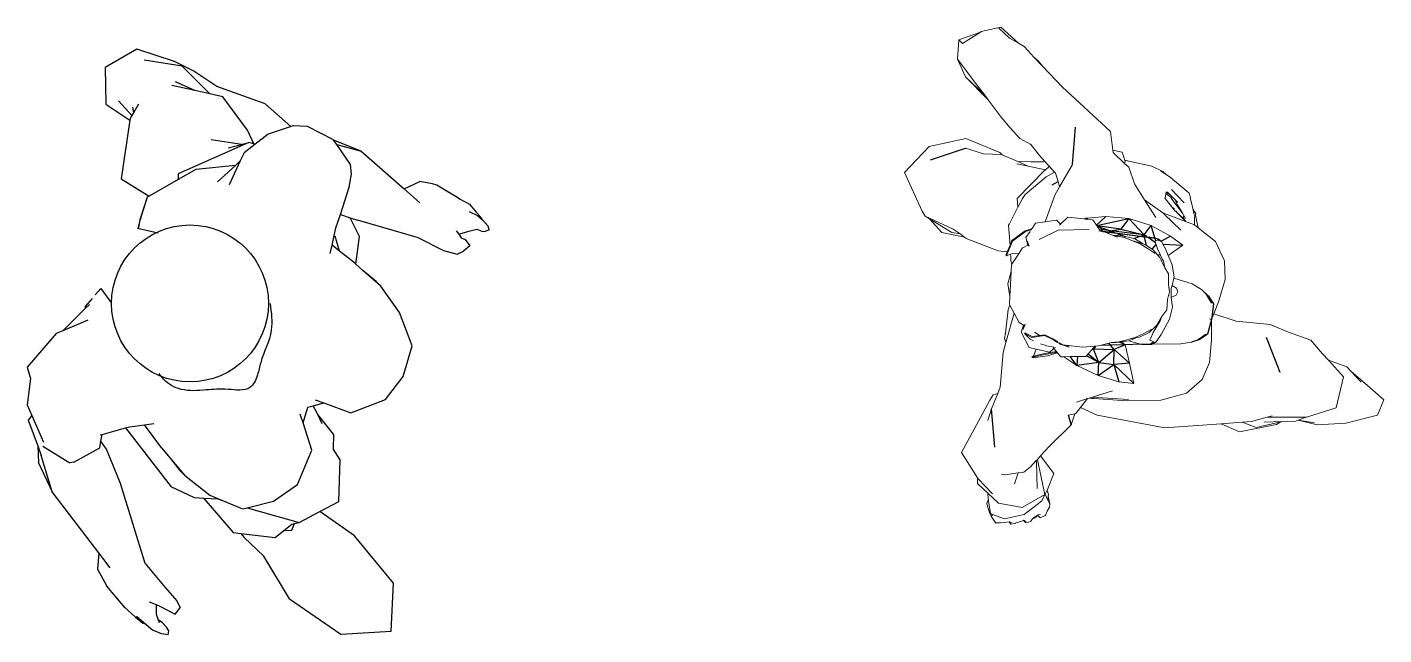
# Model space of a CAD drawing. Header units: millimetres. Extents: x 1029 to 1042.4, y 847.5 to 858.9.
# Drawn here: x 1033.214 to 1034.562, y 852.354 to 852.958 of the extents above; entities that cross this region are included whole.
import ezdxf

# ---------------------------------------------------------------- set-up
doc = ezdxf.new("R2010")
doc.units = ezdxf.units.MM
doc.layers.add('Mobiliario TöjiNN', color=7, linetype='Continuous')

msp = doc.modelspace()

# ---------------------------------------------------------------- linework, layer by layer
at = {"layer": 'Mobiliario TöjiNN', "lineweight": 15}
for p, q in [((1034.1614, 852.9531), (1034.1399, 852.9454)), ((1034.1435, 852.9416), (1034.1614, 852.9531)), ((1034.1614, 852.9531), (1034.1623, 852.9537)), ((1034.1623, 852.9537), (1034.1816, 852.958)), ((1034.1903, 852.947), (1034.1798, 852.9569)), ((1034.1816, 852.958), (1034.1994, 852.9419)), ((1034.1399, 852.9454), (1034.1387, 852.9262)), ((1034.1994, 852.9419), (1034.1903, 852.947)), ((1034.2048, 852.9388), (1034.1994, 852.9419)), ((1034.2121, 852.9307), (1034.2048, 852.9388)), ((1034.1387, 852.9262), (1034.158, 852.9007)), ((1034.1387, 852.9262), (1034.1467, 852.9086)), ((1034.2121, 852.9307), (1034.2139, 852.9288)), ((1034.2139, 852.9288), (1034.2192, 852.924)), ((1034.2139, 852.9288), (1034.2231, 852.9192)), ((1034.2231, 852.9192), (1034.2192, 852.924)), ((1034.1467, 852.9086), (1034.1659, 852.8902)), ((1034.1691, 852.8858), (1034.1467, 852.9086)), ((1034.2231, 852.9192), (1034.2427, 852.8987)), ((1034.158, 852.9007), (1034.1659, 852.8902)), ((1034.2427, 852.8987), (1034.2909, 852.8543)), ((1034.1659, 852.8902), (1034.1692, 852.8857)), ((1034.1692, 852.8857), (1034.1691, 852.8858)), ((1034.1692, 852.8857), (1034.1822, 852.8685)), ((1034.1822, 852.8685), (1034.191, 852.8578)), ((1034.191, 852.8578), (1034.2005, 852.8473)), ((1034.293, 852.8357), (1034.2909, 852.8543)), ((1034.1471, 852.8473), (1034.1105, 852.8394)), ((1034.1809, 852.8335), (1034.1471, 852.8473)), ((1034.2005, 852.8473), (1034.2114, 852.8412)), ((1034.2108, 852.842), (1034.2114, 852.8412)), ((1034.2114, 852.8412), (1034.2201, 852.8305)), ((1034.1105, 852.8394), (1034.0859, 852.8134)), ((1034.1466, 852.8378), (1034.1644, 852.832)), ((1034.1644, 852.832), (1034.1823, 852.8315)), ((1034.1831, 852.8312), (1034.1809, 852.8335)), ((1034.1831, 852.8312), (1034.1823, 852.8315)), ((1034.1986, 852.8243), (1034.1831, 852.8312)), ((1034.2201, 852.8305), (1034.2254, 852.8246)), ((1034.293, 852.8357), (1034.3024, 852.8338)), ((1034.2933, 852.8333), (1034.293, 852.8357)), ((1034.2933, 852.8333), (1034.3048, 852.8226)), ((1034.3051, 852.8259), (1034.3024, 852.8338)), ((1034.0859, 852.8134), (1034.1036, 852.7751)), ((1034.2089, 852.8198), (1034.1975, 852.8222)), ((1034.2249, 852.8151), (1034.1979, 852.7877)), ((1034.1986, 852.8243), (1034.2118, 852.8241)), ((1034.2089, 852.8198), (1034.1986, 852.8243)), ((1034.226, 852.8161), (1034.2089, 852.8198)), ((1034.2254, 852.8246), (1034.2118, 852.8241)), ((1034.2118, 852.8241), (1034.2237, 852.8239)), ((1034.226, 852.8161), (1034.2249, 852.8151)), ((1034.2254, 852.8246), (1034.2299, 852.8197)), ((1034.2297, 852.8196), (1034.226, 852.8161)), ((1034.2268, 852.8091), (1034.2351, 852.8138)), ((1034.2299, 852.8197), (1034.2297, 852.8196)), ((1034.2299, 852.8197), (1034.2351, 852.8138)), ((1034.2351, 852.8138), (1034.236, 852.8128)), ((1034.236, 852.8128), (1034.2386, 852.8045)), ((1034.2401, 852.7993), (1034.253, 852.8216)), ((1034.3048, 852.8226), (1034.3052, 852.8256)), ((1034.3048, 852.8226), (1034.3091, 852.8187)), ((1034.3051, 852.8259), (1034.309, 852.8248)), ((1034.3052, 852.8256), (1034.3051, 852.8259)), ((1034.3052, 852.8256), (1034.3052, 852.8256)), ((1034.3052, 852.8256), (1034.309, 852.8248)), ((1034.309, 852.8248), (1034.3317, 852.8198)), ((1034.3091, 852.8187), (1034.3145, 852.8024)), ((1034.3317, 852.8198), (1034.3426, 852.8145)), ((1034.346, 852.8116), (1034.3406, 852.8152)), ((1034.346, 852.8116), (1034.3426, 852.8145)), ((1034.2268, 852.8091), (1034.2058, 852.7917)), ((1034.2354, 852.791), (1034.2401, 852.7993)), ((1034.2386, 852.8045), (1034.2401, 852.7993)), ((1034.3145, 852.8024), (1034.3247, 852.7863)), ((1034.3505, 852.8085), (1034.346, 852.8116)), ((1034.3667, 852.7948), (1034.3505, 852.8085)), ((1034.1987, 852.7789), (1034.1979, 852.7877)), ((1034.2033, 852.7877), (1034.1987, 852.7789)), ((1034.2033, 852.7877), (1034.2058, 852.7917)), ((1034.2259, 852.7644), (1034.2354, 852.791)), ((1034.3427, 852.7734), (1034.3247, 852.7863)), ((1034.3247, 852.7863), (1034.3357, 852.7689)), ((1034.345, 852.7882), (1034.3449, 852.7881)), ((1034.3465, 852.786), (1034.3449, 852.7881)), ((1034.3459, 852.7924), (1034.345, 852.7882)), ((1034.345, 852.7882), (1034.3458, 852.787)), ((1034.3461, 852.7937), (1034.3459, 852.7924)), ((1034.3505, 852.7893), (1034.3459, 852.7924)), ((1034.3462, 852.7941), (1034.3461, 852.7937)), ((1034.3461, 852.7937), (1034.3499, 852.7913)), ((1034.3462, 852.7941), (1034.3473, 852.7939)), ((1034.3465, 852.786), (1034.3501, 852.7813)), ((1034.3499, 852.7913), (1034.3473, 852.7939)), ((1034.3556, 852.7856), (1034.3499, 852.7913)), ((1034.3505, 852.7893), (1034.3509, 852.7879)), ((1034.3517, 852.7885), (1034.3505, 852.7893)), ((1034.3509, 852.7879), (1034.3526, 852.7856)), ((1034.3688, 852.793), (1034.3667, 852.7948)), ((1034.3698, 852.7897), (1034.3688, 852.793)), ((1034.3698, 852.7897), (1034.3704, 852.7872)), ((1034.3704, 852.7872), (1034.3725, 852.7779)), ((1034.1064, 852.77), (1034.1036, 852.7751)), ((1034.1987, 852.7789), (1034.1897, 852.7613)), ((1034.3428, 852.7734), (1034.3427, 852.7734)), ((1034.3439, 852.7726), (1034.3427, 852.7734)), ((1034.3439, 852.7726), (1034.3428, 852.7734)), ((1034.3428, 852.7734), (1034.3652, 852.7649)), ((1034.3439, 852.7726), (1034.3605, 852.7563)), ((1034.3501, 852.7813), (1034.3522, 852.7792)), ((1034.354, 852.7763), (1034.3501, 852.7813)), ((1034.3522, 852.7792), (1034.3539, 852.7776)), ((1034.3622, 852.7732), (1034.3526, 852.7856)), ((1034.3539, 852.7776), (1034.354, 852.777)), ((1034.354, 852.777), (1034.3542, 852.7761)), ((1034.354, 852.7763), (1034.3542, 852.7761)), ((1034.3542, 852.7761), (1034.3548, 852.7755)), ((1034.3548, 852.7755), (1034.3562, 852.7744)), ((1034.3556, 852.7856), (1034.3556, 852.7845)), ((1034.3576, 852.7836), (1034.3556, 852.7856)), ((1034.3556, 852.7845), (1034.3575, 852.7813)), ((1034.3562, 852.7744), (1034.3565, 852.774)), ((1034.3633, 852.7679), (1034.3565, 852.774)), ((1034.3565, 852.774), (1034.3574, 852.7731)), ((1034.3574, 852.7731), (1034.3653, 852.7651)), ((1034.3575, 852.7813), (1034.3622, 852.7732)), ((1034.3622, 852.7732), (1034.3635, 852.7709)), ((1034.3725, 852.7779), (1034.3736, 852.7754)), ((1034.3725, 852.7779), (1034.3736, 852.7728)), ((1034.3736, 852.7754), (1034.3744, 852.7747)), ((1034.3736, 852.7754), (1034.3744, 852.7738)), ((1034.3737, 852.7725), (1034.3736, 852.7728)), ((1034.3736, 852.7728), (1034.3737, 852.7724)), ((1034.3747, 852.7704), (1034.3737, 852.7725)), ((1034.3744, 852.7747), (1034.3755, 852.7727)), ((1034.3753, 852.7711), (1034.3755, 852.7727)), ((1034.1344, 852.7573), (1034.1064, 852.77)), ((1034.1108, 852.7674), (1034.1064, 852.77)), ((1034.1108, 852.7674), (1034.1232, 852.754)), ((1034.1331, 852.754), (1034.1108, 852.7674)), ((1034.1897, 852.7613), (1034.1889, 852.7625)), ((1034.1897, 852.7613), (1034.1895, 852.761)), ((1034.1895, 852.761), (1034.1909, 852.7414)), ((1034.2163, 852.763), (1034.2128, 852.7579)), ((1034.2259, 852.7644), (1034.2163, 852.763)), ((1034.2372, 852.7661), (1034.2259, 852.7644)), ((1034.2409, 852.7621), (1034.2372, 852.7661)), ((1034.241, 852.762), (1034.2401, 852.7612)), ((1034.2411, 852.7621), (1034.2409, 852.7621)), ((1034.241, 852.762), (1034.2409, 852.7621)), ((1034.2411, 852.7621), (1034.241, 852.762)), ((1034.2484, 852.7691), (1034.2411, 852.7621)), ((1034.2643, 852.7675), (1034.2484, 852.7691)), ((1034.2668, 852.7682), (1034.2643, 852.7675)), ((1034.2657, 852.7673), (1034.2643, 852.7675)), ((1034.2682, 852.7671), (1034.2657, 852.7673)), ((1034.286, 852.7699), (1034.2668, 852.7682)), ((1034.2731, 852.7665), (1034.2682, 852.7671)), ((1034.2769, 852.7612), (1034.2731, 852.7665)), ((1034.2771, 852.7609), (1034.2769, 852.7612)), ((1034.2773, 852.7606), (1034.2771, 852.7609)), ((1034.2776, 852.7602), (1034.2773, 852.7606)), ((1034.2797, 852.7593), (1034.2776, 852.7602)), ((1034.2809, 852.7555), (1034.2776, 852.7602)), ((1034.2776, 852.7602), (1034.2776, 852.7602)), ((1034.2797, 852.7593), (1034.2814, 852.7578)), ((1034.309, 852.7679), (1034.286, 852.7699)), ((1034.3312, 852.7607), (1034.309, 852.7679)), ((1034.3505, 852.7504), (1034.3312, 852.7607)), ((1034.3635, 852.7709), (1034.3633, 852.7692)), ((1034.3633, 852.7692), (1034.3635, 852.7675)), ((1034.3633, 852.7679), (1034.3635, 852.7675)), ((1034.3635, 852.7709), (1034.3653, 852.7678)), ((1034.3635, 852.7675), (1034.3653, 852.7651)), ((1034.3653, 852.7651), (1034.3652, 852.7649)), ((1034.3652, 852.7649), (1034.3741, 852.7615)), ((1034.3741, 852.7615), (1034.3744, 852.7686)), ((1034.3741, 852.7615), (1034.3779, 852.7585)), ((1034.3741, 852.7615), (1034.3741, 852.7615)), ((1034.3747, 852.7704), (1034.3744, 852.7686)), ((1034.3753, 852.7711), (1034.3779, 852.7585)), ((1034.1232, 852.754), (1034.1456, 852.7492)), ((1034.1412, 852.7524), (1034.1331, 852.754)), ((1034.1412, 852.7524), (1034.1344, 852.7573)), ((1034.1456, 852.7492), (1034.1412, 852.7524)), ((1034.1474, 852.7479), (1034.1456, 852.7492)), ((1034.1474, 852.7479), (1034.179, 852.7358)), ((1034.1876, 852.7317), (1034.1932, 852.7453)), ((1034.1928, 852.746), (1034.1909, 852.7414)), ((1034.2059, 852.7557), (1034.1928, 852.746)), ((1034.1932, 852.7453), (1034.2062, 852.7549)), ((1034.2128, 852.7579), (1034.2059, 852.7557)), ((1034.2062, 852.7549), (1034.212, 852.7567)), ((1034.2108, 852.755), (1034.2067, 852.7489)), ((1034.2067, 852.7489), (1034.2086, 852.7413)), ((1034.2122, 852.757), (1034.212, 852.7567)), ((1034.212, 852.7567), (1034.2127, 852.7569)), ((1034.2132, 852.758), (1034.2128, 852.7579)), ((1034.2198, 852.7468), (1034.2387, 852.7562)), ((1034.2387, 852.7562), (1034.2388, 852.7562)), ((1034.2694, 852.7568), (1034.2388, 852.7562)), ((1034.2793, 852.7554), (1034.2812, 852.7551)), ((1034.2812, 852.7551), (1034.2809, 852.7555)), ((1034.2812, 852.7551), (1034.2832, 852.7547)), ((1034.2816, 852.757), (1034.2814, 852.7578)), ((1034.2818, 852.7564), (1034.2816, 852.757)), ((1034.2818, 852.7564), (1034.2823, 852.7554)), ((1034.2823, 852.7554), (1034.2819, 852.7554)), ((1034.2823, 852.7554), (1034.2824, 852.7554)), ((1034.2823, 852.7554), (1034.2823, 852.7554)), ((1034.2824, 852.7554), (1034.2823, 852.7554)), ((1034.2826, 852.7553), (1034.2824, 852.7554)), ((1034.2826, 852.7553), (1034.2829, 852.7554)), ((1034.2832, 852.7553), (1034.2826, 852.7553)), ((1034.2829, 852.7554), (1034.2832, 852.7553)), ((1034.2894, 852.7544), (1034.2832, 852.7553)), ((1034.2832, 852.7547), (1034.2841, 852.7546)), ((1034.2832, 852.7547), (1034.2842, 852.7546)), ((1034.2842, 852.7546), (1034.2841, 852.7546)), ((1034.2841, 852.7546), (1034.2888, 852.754)), ((1034.2842, 852.7546), (1034.2844, 852.7545)), ((1034.2844, 852.7545), (1034.2877, 852.7532)), ((1034.2935, 852.751), (1034.2877, 852.7532)), ((1034.2888, 852.754), (1034.2974, 852.7529)), ((1034.2953, 852.7537), (1034.2894, 852.7544)), ((1034.2988, 852.7514), (1034.2935, 852.751)), ((1034.2963, 852.7507), (1034.2935, 852.751)), ((1034.2935, 852.751), (1034.2977, 852.7493)), ((1034.3206, 852.7503), (1034.2953, 852.7537)), ((1034.2963, 852.7507), (1034.3043, 852.7488)), ((1034.2974, 852.7529), (1034.3196, 852.75)), ((1034.3054, 852.7498), (1034.2988, 852.7514)), ((1034.3043, 852.7488), (1034.3121, 852.7461)), ((1034.3043, 852.7488), (1034.3201, 852.7426)), ((1034.3138, 852.7478), (1034.3054, 852.7498)), ((1034.3233, 852.7427), (1034.3121, 852.7461)), ((1034.3149, 852.7475), (1034.3138, 852.7478)), ((1034.3149, 852.7475), (1034.3155, 852.7474)), ((1034.3233, 852.7427), (1034.3155, 852.7474)), ((1034.3196, 852.75), (1034.3247, 852.7493)), ((1034.3246, 852.7498), (1034.3206, 852.7503)), ((1034.3273, 852.7495), (1034.3246, 852.7498)), ((1034.3247, 852.7493), (1034.3281, 852.7489)), ((1034.3349, 852.7485), (1034.3273, 852.7495)), ((1034.3281, 852.7489), (1034.335, 852.748)), ((1034.3348, 852.7453), (1034.3358, 852.7455)), ((1034.3354, 852.7436), (1034.3348, 852.7453)), ((1034.3358, 852.7484), (1034.3349, 852.7485)), ((1034.335, 852.748), (1034.3367, 852.7477)), ((1034.3358, 852.7484), (1034.3381, 852.7475)), ((1034.3358, 852.7455), (1034.3389, 852.7462)), ((1034.3389, 852.7462), (1034.3367, 852.7477)), ((1034.3367, 852.7477), (1034.337, 852.7477)), ((1034.337, 852.7477), (1034.3381, 852.7475)), ((1034.3381, 852.7475), (1034.3412, 852.7454)), ((1034.3412, 852.7454), (1034.3413, 852.7454)), ((1034.3413, 852.7454), (1034.3429, 852.7424)), ((1034.3625, 852.7412), (1034.3505, 852.7504)), ((1034.3779, 852.7585), (1034.395, 852.7451)), ((1034.1881, 852.7347), (1034.179, 852.7358)), ((1034.1881, 852.7347), (1034.1867, 852.7313)), ((1034.1915, 852.7323), (1034.1872, 852.7308)), ((1034.1909, 852.7414), (1034.1881, 852.7347)), ((1034.1938, 852.7331), (1034.1915, 852.7323)), ((1034.1915, 852.7323), (1034.1917, 852.7298)), ((1034.2, 852.7335), (1034.1927, 852.7224)), ((1034.2, 852.7335), (1034.1938, 852.7331)), ((1034.2033, 852.7386), (1034.2, 852.7335)), ((1034.2035, 852.7388), (1034.2033, 852.7386)), ((1034.2035, 852.7388), (1034.2086, 852.7413)), ((1034.2086, 852.7413), (1034.2091, 852.7415)), ((1034.3283, 852.7378), (1034.3201, 852.7426)), ((1034.3237, 852.7426), (1034.3233, 852.7427)), ((1034.3237, 852.7426), (1034.3264, 852.7409)), ((1034.3264, 852.7409), (1034.332, 852.7374)), ((1034.3283, 852.7378), (1034.3351, 852.7331)), ((1034.332, 852.7374), (1034.3332, 852.7366)), ((1034.3376, 852.7316), (1034.3332, 852.7366)), ((1034.336, 852.7421), (1034.3354, 852.7436)), ((1034.3376, 852.7377), (1034.336, 852.7421)), ((1034.3406, 852.7313), (1034.3376, 852.7377)), ((1034.3429, 852.7424), (1034.3455, 852.7375)), ((1034.3455, 852.7375), (1034.3482, 852.7311)), ((1034.3482, 852.7311), (1034.3625, 852.7412)), ((1034.4042, 852.7256), (1034.395, 852.7451)), ((1034.1867, 852.7313), (1034.1876, 852.7317)), ((1034.1872, 852.7308), (1034.1876, 852.7317)), ((1034.1917, 852.7298), (1034.1918, 852.7258)), ((1034.1927, 852.7224), (1034.1918, 852.7258)), ((1034.192, 852.7152), (1034.1923, 852.7218)), ((1034.1927, 852.7224), (1034.1923, 852.7218)), ((1034.3398, 852.7291), (1034.3376, 852.7316)), ((1034.3411, 852.7263), (1034.3398, 852.7291)), ((1034.3425, 852.7272), (1034.3406, 852.7313)), ((1034.3411, 852.7263), (1034.3425, 852.7272)), ((1034.3441, 852.7201), (1034.3411, 852.7263)), ((1034.3433, 852.7256), (1034.3425, 852.7272)), ((1034.3449, 852.7187), (1034.3433, 852.7256)), ((1034.3449, 852.7187), (1034.3441, 852.7201)), ((1034.3484, 852.7127), (1034.3449, 852.7187)), ((1034.3482, 852.7311), (1034.3521, 852.7218)), ((1034.3521, 852.7218), (1034.354, 852.7096)), ((1034.4042, 852.7256), (1034.4047, 852.7072)), ((1034.1888, 852.703), (1034.192, 852.7152)), ((1034.1915, 852.7022), (1034.192, 852.7152)), ((1034.3484, 852.7127), (1034.3483, 852.7025)), ((1034.3538, 852.7086), (1034.3519, 852.7011)), ((1034.354, 852.7096), (1034.3538, 852.7086)), ((1034.3538, 852.7086), (1034.3719, 852.703)), ((1034.3984, 852.6861), (1034.4047, 852.7072)), ((1034.1908, 852.6904), (1034.1888, 852.703)), ((1034.1908, 852.6904), (1034.1915, 852.7022)), ((1034.3483, 852.7025), (1034.3487, 852.6995)), ((1034.3488, 852.6924), (1034.3485, 852.6913)), ((1034.3485, 852.6913), (1034.3487, 852.6916)), ((1034.3491, 852.6987), (1034.3487, 852.6995)), ((1034.3487, 852.6995), (1034.349, 852.6971)), ((1034.3487, 852.6916), (1034.3488, 852.6924)), ((1034.3494, 852.6948), (1034.3488, 852.6924)), ((1034.349, 852.6971), (1034.3491, 852.6987)), ((1034.349, 852.6971), (1034.3494, 852.6948)), ((1034.351, 852.6948), (1034.3509, 852.6915)), ((1034.3509, 852.6915), (1034.3512, 852.6894)), ((1034.3512, 852.6982), (1034.351, 852.6948)), ((1034.3519, 852.7011), (1034.3512, 852.6982)), ((1034.3513, 852.6895), (1034.3559, 852.6916)), ((1034.3563, 852.6986), (1034.3519, 852.7011)), ((1034.3559, 852.6916), (1034.3578, 852.6949)), ((1034.3578, 852.6949), (1034.3563, 852.6986)), ((1034.3719, 852.703), (1034.3811, 852.6974)), ((1034.3811, 852.6974), (1034.3864, 852.6919)), ((1034.1891, 852.6772), (1034.1908, 852.6816)), ((1034.1903, 852.6825), (1034.1908, 852.6904)), ((1034.1908, 852.6816), (1034.1903, 852.6825)), ((1034.195, 852.6736), (1034.1908, 852.6816)), ((1034.3475, 852.6873), (1034.3466, 852.6769)), ((1034.3485, 852.6913), (1034.3475, 852.6873)), ((1034.3525, 852.6797), (1034.3494, 852.6676)), ((1034.3512, 852.6894), (1034.3513, 852.6895)), ((1034.3512, 852.6894), (1034.3525, 852.6797)), ((1034.3984, 852.6861), (1034.3934, 852.673)), ((1034.1863, 852.6538), (1034.1891, 852.6772)), ((1034.1868, 852.6445), (1034.195, 852.6736)), ((1034.1998, 852.6646), (1034.195, 852.6736)), ((1034.2044, 852.6617), (1034.1998, 852.6646)), ((1034.3333, 852.6545), (1034.3402, 852.6661)), ((1034.3363, 852.6615), (1034.3415, 852.6701)), ((1034.3402, 852.6661), (1034.3417, 852.6703)), ((1034.3494, 852.6676), (1034.3412, 852.6526)), ((1034.3415, 852.6701), (1034.3417, 852.6703)), ((1034.3417, 852.6703), (1034.3466, 852.6769)), ((1034.3912, 852.6674), (1034.391, 852.6469)), ((1034.3934, 852.673), (1034.3912, 852.6674)), ((1034.4157, 852.6658), (1034.3934, 852.673)), ((1034.4496, 852.6626), (1034.4157, 852.6658)), ((1034.1863, 852.6538), (1034.1854, 852.6486)), ((1034.1862, 852.6526), (1034.1863, 852.6538)), ((1034.2044, 852.6617), (1034.2019, 852.6548)), ((1034.2019, 852.6548), (1034.21, 852.6396)), ((1034.205, 852.6613), (1034.2044, 852.6617)), ((1034.2053, 852.6534), (1034.2109, 852.6478)), ((1034.2075, 852.6522), (1034.2053, 852.6534)), ((1034.2075, 852.6522), (1034.2056, 852.6541)), ((1034.2056, 852.6541), (1034.2128, 852.6504)), ((1034.2126, 852.6496), (1034.2075, 852.6522)), ((1034.2253, 852.6514), (1034.2126, 852.6496)), ((1034.2128, 852.6504), (1034.2205, 852.6514)), ((1034.2205, 852.6514), (1034.2151, 852.6548)), ((1034.2205, 852.6514), (1034.2255, 852.6521)), ((1034.2333, 852.6474), (1034.2253, 852.6514)), ((1034.2255, 852.6521), (1034.2334, 852.6482)), ((1034.3154, 852.6496), (1034.324, 852.6534)), ((1034.3291, 852.6546), (1034.3189, 852.6496)), ((1034.3312, 852.6576), (1034.324, 852.6534)), ((1034.3291, 852.6546), (1034.3363, 852.6615)), ((1034.3298, 852.647), (1034.3333, 852.6545)), ((1034.3412, 852.6526), (1034.3361, 852.6452)), ((1034.4676, 852.655), (1034.4496, 852.6626)), ((1034.49, 852.6469), (1034.4676, 852.655)), ((1034.184, 852.6346), (1034.1868, 852.6445)), ((1034.1854, 852.6486), (1034.1868, 852.6445)), ((1034.21, 852.6396), (1034.2168, 852.6381)), ((1034.2109, 852.6478), (1034.2141, 852.6463)), ((1034.2168, 852.6381), (1034.2142, 852.6311)), ((1034.2168, 852.6381), (1034.2306, 852.635)), ((1034.2213, 852.6433), (1034.2273, 852.6411)), ((1034.2344, 852.6398), (1034.2273, 852.6411)), ((1034.2306, 852.635), (1034.2345, 852.6385)), ((1034.2375, 852.6449), (1034.2333, 852.6474)), ((1034.2334, 852.6482), (1034.2384, 852.6452)), ((1034.2339, 852.6392), (1034.2345, 852.6385)), ((1034.236, 852.6395), (1034.2344, 852.6398)), ((1034.2345, 852.6385), (1034.237, 852.6355)), ((1034.238, 852.6446), (1034.2375, 852.6449)), ((1034.2403, 852.6432), (1034.238, 852.6446)), ((1034.2393, 852.6447), (1034.2414, 852.6434)), ((1034.2414, 852.6425), (1034.2403, 852.6432)), ((1034.2414, 852.6434), (1034.2426, 852.643)), ((1034.2416, 852.6425), (1034.2414, 852.6425)), ((1034.2458, 852.642), (1034.2416, 852.6425)), ((1034.2467, 852.6408), (1034.2416, 852.6425)), ((1034.2458, 852.642), (1034.2495, 852.6408)), ((1034.2634, 852.64), (1034.2458, 852.642)), ((1034.2496, 852.6399), (1034.2467, 852.6408)), ((1034.2753, 852.6409), (1034.2634, 852.64)), ((1034.2721, 852.6373), (1034.2753, 852.6409)), ((1034.2721, 852.6373), (1034.2736, 852.6377)), ((1034.2737, 852.6379), (1034.2736, 852.6377)), ((1034.274, 852.6382), (1034.2737, 852.6379)), ((1034.2753, 852.6393), (1034.274, 852.6382)), ((1034.2762, 852.641), (1034.2753, 852.6409)), ((1034.2753, 852.6393), (1034.2759, 852.6404)), ((1034.2762, 852.641), (1034.2759, 852.6404)), ((1034.2787, 852.6411), (1034.2762, 852.641)), ((1034.2803, 852.6415), (1034.2787, 852.6411)), ((1034.2803, 852.6415), (1034.2906, 852.6419)), ((1034.2814, 852.6418), (1034.2803, 852.6415)), ((1034.289, 852.6438), (1034.2814, 852.6418)), ((1034.2905, 852.6421), (1034.2814, 852.6418)), ((1034.2917, 852.6445), (1034.289, 852.6438)), ((1034.3047, 852.6425), (1034.2905, 852.6421)), ((1034.2906, 852.6419), (1034.305, 852.6424)), ((1034.2923, 852.6446), (1034.2917, 852.6445)), ((1034.2934, 852.6442), (1034.2917, 852.6445)), ((1034.2991, 852.6453), (1034.2923, 852.6446)), ((1034.2934, 852.6442), (1034.2996, 852.645)), ((1034.2991, 852.6453), (1034.3059, 852.6469)), ((1034.2996, 852.645), (1034.3017, 852.6453)), ((1034.3017, 852.6453), (1034.3089, 852.6463)), ((1034.3049, 852.6425), (1034.3017, 852.6453)), ((1034.3049, 852.6425), (1034.3047, 852.6425)), ((1034.3133, 852.6428), (1034.3049, 852.6425)), ((1034.305, 852.6424), (1034.3051, 852.6424)), ((1034.3051, 852.6424), (1034.3211, 852.6429)), ((1034.3052, 852.6423), (1034.3051, 852.6424)), ((1034.3095, 852.6239), (1034.3052, 852.6423)), ((1034.3104, 852.6482), (1034.3059, 852.6469)), ((1034.3089, 852.6463), (1034.3098, 852.6464)), ((1034.3207, 852.643), (1034.3089, 852.6463)), ((1034.3098, 852.6464), (1034.3158, 852.6491)), ((1034.3154, 852.6496), (1034.3104, 852.6482)), ((1034.3104, 852.6482), (1034.3158, 852.6491)), ((1034.3328, 852.6433), (1034.3133, 852.6428)), ((1034.3133, 852.6428), (1034.3207, 852.643)), ((1034.3158, 852.6491), (1034.3189, 852.6496)), ((1034.3207, 852.643), (1034.3304, 852.6434)), ((1034.3211, 852.6429), (1034.3328, 852.6433)), ((1034.3219, 852.6427), (1034.3211, 852.6429)), ((1034.3224, 852.6426), (1034.3219, 852.6427)), ((1034.332, 852.6428), (1034.3224, 852.6426)), ((1034.3337, 852.6452), (1034.3298, 852.647)), ((1034.3304, 852.6434), (1034.3337, 852.6452)), ((1034.3605, 852.6434), (1034.332, 852.6428)), ((1034.3361, 852.6452), (1034.3328, 852.6433)), ((1034.3711, 852.6448), (1034.3605, 852.6434)), ((1034.3779, 852.6474), (1034.3711, 852.6448)), ((1034.3892, 852.6246), (1034.391, 852.6469)), ((1034.5016, 852.6332), (1034.49, 852.6469)), ((1034.181, 852.6001), (1034.184, 852.6346)), ((1034.2124, 852.6308), (1034.2142, 852.6311)), ((1034.2138, 852.6302), (1034.2124, 852.6308)), ((1034.2142, 852.6302), (1034.2124, 852.6299)), ((1034.2124, 852.6299), (1034.2139, 852.6293)), ((1034.2138, 852.6302), (1034.2143, 852.6303)), ((1034.228, 852.6312), (1034.2139, 852.6293)), ((1034.2142, 852.6311), (1034.2251, 852.6335)), ((1034.2148, 852.6304), (1034.2142, 852.6302)), ((1034.2142, 852.6302), (1034.2143, 852.6303)), ((1034.2143, 852.6303), (1034.2148, 852.6304)), ((1034.2253, 852.6326), (1034.2148, 852.6304)), ((1034.2251, 852.6335), (1034.237, 852.6355)), ((1034.2348, 852.6342), (1034.2253, 852.6326)), ((1034.2382, 852.6342), (1034.228, 852.6312)), ((1034.2348, 852.6342), (1034.2375, 852.635)), ((1034.2377, 852.6347), (1034.2348, 852.6342)), ((1034.237, 852.6355), (1034.2375, 852.635)), ((1034.2375, 852.635), (1034.2377, 852.6347)), ((1034.2377, 852.6347), (1034.2382, 852.6342)), ((1034.2382, 852.6342), (1034.2414, 852.6304)), ((1034.2414, 852.6304), (1034.2442, 852.6304)), ((1034.2442, 852.6304), (1034.2507, 852.6305)), ((1034.2442, 852.6304), (1034.2572, 852.6217)), ((1034.2507, 852.6305), (1034.2578, 852.6305)), ((1034.2578, 852.6305), (1034.2662, 852.6305)), ((1034.2662, 852.6305), (1034.267, 852.6313)), ((1034.267, 852.6313), (1034.2686, 852.6332)), ((1034.2686, 852.6332), (1034.2721, 852.6373)), ((1034.3138, 852.6038), (1034.3095, 852.6239)), ((1034.3892, 852.6246), (1034.3819, 852.6079)), ((1034.5074, 852.6269), (1034.5016, 852.6332)), ((1034.5256, 852.6204), (1034.5074, 852.6269)), ((1034.5222, 852.6105), (1034.5074, 852.6269)), ((1034.2572, 852.6217), (1034.2784, 852.6117)), ((1034.2784, 852.6117), (1034.2991, 852.6055)), ((1034.5151, 852.5797), (1034.5222, 852.6105)), ((1034.5256, 852.6204), (1034.53, 852.6157)), ((1034.53, 852.6157), (1034.5434, 852.6043)), ((1034.53, 852.6157), (1034.5398, 852.6051)), ((1034.1786, 852.594), (1034.181, 852.6001)), ((1034.2991, 852.6055), (1034.3138, 852.6038)), ((1034.3663, 852.5941), (1034.3819, 852.6079)), ((1034.5434, 852.6043), (1034.5625, 852.5875)), ((1034.1708, 852.5871), (1034.1616, 852.57)), ((1034.1741, 852.5925), (1034.1708, 852.5871)), ((1034.1726, 852.5786), (1034.1786, 852.594)), ((1034.1786, 852.594), (1034.1741, 852.5925)), ((1034.2679, 852.5888), (1034.257, 852.5854)), ((1034.2679, 852.5888), (1034.261, 852.58)), ((1034.2694, 852.5893), (1034.2679, 852.5888)), ((1034.2725, 852.5902), (1034.2694, 852.5893)), ((1034.2694, 852.5893), (1034.2698, 852.5892)), ((1034.2698, 852.5892), (1034.2721, 852.5888)), ((1034.2698, 852.5892), (1034.2787, 852.5886)), ((1034.2787, 852.5886), (1034.2721, 852.5888)), ((1034.2926, 852.5965), (1034.2725, 852.5902)), ((1034.2725, 852.5902), (1034.3088, 852.588)), ((1034.2787, 852.5886), (1034.3073, 852.5866)), ((1034.3408, 852.5871), (1034.3073, 852.5866)), ((1034.3663, 852.5941), (1034.3408, 852.5871)), ((1034.5625, 852.5875), (1034.556, 852.5724)), ((1034.1426, 852.5351), (1034.1616, 852.57)), ((1034.1687, 852.5671), (1034.1726, 852.5786)), ((1034.2486, 852.5724), (1034.2554, 852.5738)), ((1034.2518, 852.5629), (1034.2554, 852.5738)), ((1034.2554, 852.5738), (1034.2564, 852.5741)), ((1034.261, 852.58), (1034.2564, 852.5741)), ((1034.261, 852.58), (1034.2774, 852.5723)), ((1034.2774, 852.5723), (1034.3446, 852.5598)), ((1034.4466, 852.5704), (1034.4308, 852.5659)), ((1034.4514, 852.5718), (1034.4466, 852.5704)), ((1034.4466, 852.5704), (1034.45, 852.5703)), ((1034.4855, 852.5703), (1034.45, 852.5703)), ((1034.4834, 852.5696), (1034.4855, 852.5703)), ((1034.4855, 852.5703), (1034.5151, 852.5797)), ((1034.556, 852.5724), (1034.5245, 852.5645)), ((1034.2518, 852.5629), (1034.2299, 852.5413)), ((1034.4007, 852.5638), (1034.3446, 852.5598)), ((1034.4217, 852.5653), (1034.4007, 852.5638)), ((1034.4007, 852.5638), (1034.4189, 852.5558)), ((1034.4189, 852.5558), (1034.4559, 852.563)), ((1034.4308, 852.5659), (1034.4217, 852.5653)), ((1034.4217, 852.5653), (1034.4356, 852.5601)), ((1034.4356, 852.5601), (1034.46, 852.5657)), ((1034.4434, 852.5654), (1034.461, 852.566)), ((1034.4559, 852.563), (1034.46, 852.5657)), ((1034.46, 852.5657), (1034.461, 852.566)), ((1034.461, 852.566), (1034.4749, 852.5664)), ((1034.4749, 852.5664), (1034.4773, 852.5673)), ((1034.4773, 852.5673), (1034.4776, 852.5675)), ((1034.4773, 852.5673), (1034.4961, 852.5629)), ((1034.4776, 852.5675), (1034.4834, 852.5696)), ((1034.4936, 852.5647), (1034.4776, 852.5675)), ((1034.5245, 852.5645), (1034.4961, 852.5629)), ((1034.1585, 852.5101), (1034.1426, 852.5351)), ((1034.2212, 852.5319), (1034.2178, 852.5281)), ((1034.2299, 852.5413), (1034.2212, 852.5319)), ((1034.2343, 852.5144), (1034.2212, 852.5319)), ((1034.2046, 852.5158), (1034.2112, 852.521)), ((1034.2166, 852.5269), (1034.2112, 852.521)), ((1034.2178, 852.5281), (1034.2166, 852.5269)), ((1034.2171, 852.526), (1034.2166, 852.5269)), ((1034.2171, 852.526), (1034.218, 852.4994)), ((1034.2178, 852.5281), (1034.2181, 852.5279)), ((1034.2256, 852.4936), (1034.2181, 852.5279)), ((1034.1585, 852.5101), (1034.1584, 852.5044)), ((1034.1584, 852.5044), (1034.169, 852.4946)), ((1034.1594, 852.5086), (1034.1585, 852.5101)), ((1034.1733, 852.4943), (1034.1594, 852.5086)), ((1034.1823, 852.5134), (1034.1858, 852.513)), ((1034.1858, 852.513), (1034.1989, 852.5149)), ((1034.1989, 852.5149), (1034.1954, 852.5042)), ((1034.1989, 852.5149), (1034.2046, 852.5158)), ((1034.2282, 852.4985), (1034.2343, 852.5144)), ((1034.169, 852.4946), (1034.1687, 852.4935)), ((1034.1687, 852.4935), (1034.1695, 852.4873)), ((1034.169, 852.4946), (1034.1794, 852.4848)), ((1034.2031, 852.4807), (1034.2256, 852.4936)), ((1034.2223, 852.487), (1034.2258, 852.4937)), ((1034.2258, 852.4937), (1034.2279, 852.4979)), ((1034.2286, 852.488), (1034.2258, 852.4937)), ((1034.2279, 852.4979), (1034.2282, 852.4985)), ((1034.2279, 852.4979), (1034.229, 852.4934)), ((1034.2289, 852.4918), (1034.2286, 852.488)), ((1034.2289, 852.4918), (1034.229, 852.4934)), ((1034.2305, 852.4842), (1034.2289, 852.4918)), ((1034.1678, 852.4842), (1034.1686, 852.4871)), ((1034.1704, 852.4756), (1034.1678, 852.4842)), ((1034.1686, 852.4871), (1034.1695, 852.4873)), ((1034.1695, 852.4873), (1034.1714, 852.4745)), ((1034.1722, 852.4721), (1034.1704, 852.4756)), ((1034.1794, 852.4848), (1034.2031, 852.4807)), ((1034.2048, 852.4735), (1034.2223, 852.487)), ((1034.2262, 852.4731), (1034.2277, 852.4771)), ((1034.2277, 852.4771), (1034.23, 852.4808)), ((1034.2305, 852.4842), (1034.2286, 852.488)), ((1034.23, 852.4808), (1034.2305, 852.4842)), ((1034.1714, 852.4745), (1034.1728, 852.474)), ((1034.1728, 852.474), (1034.1722, 852.4721)), ((1034.1722, 852.4721), (1034.1768, 852.465)), ((1034.1728, 852.474), (1034.1735, 852.4737)), ((1034.1735, 852.4726), (1034.1735, 852.4737)), ((1034.1735, 852.4737), (1034.1855, 852.4694)), ((1034.1768, 852.465), (1034.1814, 852.4655)), ((1034.177, 852.4653), (1034.1814, 852.4655)), ((1034.1814, 852.4655), (1034.1852, 852.4657)), ((1034.1814, 852.4655), (1034.1814, 852.4655)), ((1034.1899, 852.4663), (1034.1852, 852.4657)), ((1034.1855, 852.4694), (1034.2048, 852.4735)), ((1034.1907, 852.4664), (1034.1899, 852.4663)), ((1034.1899, 852.4663), (1034.1918, 852.4639)), ((1034.193, 852.4654), (1034.1907, 852.4664)), ((1034.1918, 852.4639), (1034.196, 852.4647)), ((1034.1958, 852.4649), (1034.1961, 852.4649)), ((1034.196, 852.4647), (1034.1961, 852.4649)), ((1034.1961, 852.4649), (1034.1993, 852.4661)), ((1034.1993, 852.4661), (1034.2044, 852.4678)), ((1034.2044, 852.4678), (1034.2047, 852.468)), ((1034.2044, 852.4678), (1034.2064, 852.4657)), ((1034.2068, 852.4668), (1034.2047, 852.468)), ((1034.2064, 852.4657), (1034.2068, 852.4654)), ((1034.2068, 852.4654), (1034.2114, 852.4666)), ((1034.2115, 852.4669), (1034.2114, 852.4666)), ((1034.2115, 852.4669), (1034.2132, 852.4695)), ((1034.2145, 852.4703), (1034.2132, 852.4695)), ((1034.2183, 852.473), (1034.2145, 852.4703)), ((1034.2151, 852.4701), (1034.2145, 852.4703)), ((1034.2185, 852.4726), (1034.2151, 852.4701)), ((1034.2189, 852.4734), (1034.2183, 852.473)), ((1034.2185, 852.4727), (1034.2209, 852.4702)), ((1034.2185, 852.4726), (1034.2185, 852.4727)), ((1034.2185, 852.4727), (1034.2185, 852.4727)), ((1034.2189, 852.4734), (1034.2213, 852.4738)), ((1034.2209, 852.4702), (1034.2259, 852.4728)), ((1034.2262, 852.4731), (1034.2259, 852.4728))]:
    msp.add_line(p, q, dxfattribs=at)
at = {"layer": 'Mobiliario TöjiNN'}
for p, q in [((1033.323, 852.936), (1033.2916, 852.918)), ((1033.3604, 852.9237), (1033.323, 852.936)), ((1034.1435, 852.9416), (1034.1399, 852.9454)), ((1033.368, 852.9191), (1033.3302, 852.9253)), ((1033.3795, 852.9142), (1033.3604, 852.9237)), ((1033.2916, 852.918), (1033.2923, 852.8815)), ((1033.3955, 852.8916), (1033.368, 852.9191)), ((1033.4024, 852.899), (1033.3795, 852.9142)), ((1033.3805, 852.895), (1033.3577, 852.9001)), ((1033.3805, 852.895), (1033.3613, 852.9035)), ((1033.3955, 852.8916), (1033.3805, 852.895)), ((1033.4505, 852.8817), (1033.4024, 852.899)), ((1033.2923, 852.8815), (1033.316, 852.8655)), ((1033.3049, 852.8846), (1033.3179, 852.87)), ((1033.3247, 852.8815), (1033.3196, 852.8729)), ((1033.4085, 852.8886), (1033.3955, 852.8916)), ((1033.433, 852.8557), (1033.4085, 852.8886)), ((1033.4762, 852.8592), (1033.4505, 852.8817)), ((1033.3162, 852.8672), (1033.316, 852.8655)), ((1033.3179, 852.87), (1033.3162, 852.8672)), ((1033.3196, 852.8729), (1033.3179, 852.87)), ((1033.3187, 852.8786), (1033.3196, 852.8729)), ((1033.316, 852.8655), (1033.3073, 852.8071)), ((1033.4392, 852.8419), (1033.433, 852.8557)), ((1033.4754, 852.859), (1033.4535, 852.8515)), ((1033.4755, 852.859), (1033.4754, 852.859)), ((1033.4762, 852.8592), (1033.4755, 852.859)), ((1033.4782, 852.8599), (1033.4762, 852.8592)), ((1033.4925, 852.8591), (1033.4782, 852.8599)), ((1033.5184, 852.8459), (1033.4925, 852.8591)), ((1034.253, 852.8216), (1034.2561, 852.8584)), ((1033.4342, 852.8434), (1033.3642, 852.8121)), ((1033.4269, 852.8415), (1033.3968, 852.8461)), ((1033.4139, 852.8381), (1033.4269, 852.8415)), ((1033.4269, 852.8415), (1033.4342, 852.8434)), ((1033.4404, 852.8415), (1033.4296, 852.8331)), ((1033.4392, 852.8419), (1033.4342, 852.8434)), ((1033.4404, 852.8415), (1033.4392, 852.8419)), ((1033.4535, 852.8515), (1033.4404, 852.8415)), ((1033.5186, 852.8456), (1033.5184, 852.8459)), ((1033.5458, 852.8347), (1033.5186, 852.8456)), ((1033.5216, 852.8414), (1033.5186, 852.8456)), ((1033.5216, 852.8414), (1033.5458, 852.8347)), ((1033.5355, 852.8213), (1033.5216, 852.8414)), ((1033.4296, 852.8331), (1033.4258, 852.825)), ((1033.5458, 852.8347), (1033.5886, 852.7973)), ((1034.1118, 852.8261), (1034.1466, 852.8378)), ((1033.3816, 852.8165), (1033.3641, 852.8065)), ((1033.4211, 852.8206), (1033.3816, 852.8165)), ((1033.4211, 852.8206), (1033.4032, 852.8043)), ((1033.4258, 852.825), (1033.4146, 852.8014)), ((1033.4258, 852.825), (1033.4211, 852.8206)), ((1033.5365, 852.8118), (1033.5355, 852.8213)), ((1033.3073, 852.8071), (1033.3353, 852.7899)), ((1033.3641, 852.8065), (1033.3353, 852.7899)), ((1033.3642, 852.8121), (1033.3641, 852.8065)), ((1033.534, 852.7991), (1033.5365, 852.8118)), ((1033.5886, 852.7973), (1033.6042, 852.8045)), ((1033.6167, 852.8023), (1033.6042, 852.8045)), ((1033.6213, 852.8009), (1033.6167, 852.8023)), ((1033.6322, 852.7944), (1033.6213, 852.8009)), ((1034.2328, 852.8012), (1034.2386, 852.8045)), ((1033.3334, 852.7889), (1033.3259, 852.7658)), ((1033.3334, 852.7889), (1033.3261, 852.7665)), ((1033.3353, 852.7899), (1033.3334, 852.7889)), ((1033.5253, 852.7719), (1033.534, 852.7991)), ((1033.5886, 852.7973), (1033.6044, 852.7834)), ((1033.6322, 852.7944), (1033.6408, 852.7895)), ((1033.6437, 852.7874), (1033.6322, 852.7944)), ((1033.6408, 852.7895), (1033.6437, 852.7874)), ((1033.6437, 852.7874), (1033.6535, 852.7822)), ((1034.3515, 852.7966), (1034.3638, 852.7833)), ((1033.6532, 852.7749), (1033.6617, 852.7708)), ((1033.6535, 852.7822), (1033.6601, 852.7742)), ((1033.6647, 852.7695), (1033.6601, 852.7742)), ((1034.3548, 852.7755), (1034.3563, 852.7752)), ((1033.3256, 852.7646), (1033.3241, 852.7578)), ((1033.3256, 852.7646), (1033.3246, 852.7586)), ((1033.3257, 852.7653), (1033.3256, 852.7646)), ((1033.3259, 852.7658), (1033.3257, 852.7653)), ((1033.3261, 852.7665), (1033.3259, 852.7658)), ((1033.5209, 852.7584), (1033.5253, 852.7719)), ((1033.5253, 852.7719), (1033.5351, 852.7686)), ((1033.5442, 852.75), (1033.5351, 852.7686)), ((1033.5351, 852.7686), (1033.5424, 852.7662)), ((1033.6029, 852.7486), (1033.5424, 852.7662)), ((1033.6617, 852.7708), (1033.6664, 852.7665)), ((1033.6664, 852.7665), (1033.6647, 852.7695)), ((1033.6664, 852.7665), (1033.6665, 852.7664)), ((1033.6665, 852.7664), (1033.6721, 852.7601)), ((1033.6732, 852.7566), (1033.6721, 852.7601)), ((1034.2668, 852.7682), (1034.2657, 852.7673)), ((1034.2668, 852.7682), (1034.2682, 852.7671)), ((1034.2769, 852.7612), (1034.286, 852.7699)), ((1034.2771, 852.7609), (1034.309, 852.7679)), ((1034.3011, 852.7572), (1034.2773, 852.7606)), ((1034.2776, 852.7602), (1034.2908, 852.7554)), ((1034.309, 852.7679), (1034.3011, 852.7572)), ((1034.309, 852.7679), (1034.3242, 852.7517)), ((1034.3242, 852.7517), (1034.3312, 852.7607)), ((1034.3349, 852.7485), (1034.3312, 852.7607)), ((1033.3236, 852.7582), (1033.3442, 852.7534)), ((1033.517, 852.7414), (1033.5209, 852.7584)), ((1033.5245, 852.7354), (1033.5201, 852.7502)), ((1033.5406, 852.7224), (1033.5442, 852.75)), ((1033.6029, 852.7486), (1033.6277, 852.7361)), ((1033.6404, 852.7557), (1033.6429, 852.7521)), ((1033.6429, 852.7521), (1033.6528, 852.7551)), ((1033.6429, 852.7521), (1033.6453, 852.7487)), ((1033.6453, 852.7487), (1033.6492, 852.747)), ((1033.6492, 852.747), (1033.654, 852.7405)), ((1033.6528, 852.7551), (1033.6609, 852.7571)), ((1033.6609, 852.7571), (1033.666, 852.7552)), ((1033.666, 852.7552), (1033.6691, 852.7548)), ((1033.6732, 852.7566), (1033.6691, 852.7548)), ((1034.2077, 852.7457), (1034.2095, 852.7404)), ((1034.2908, 852.7554), (1034.2816, 852.757)), ((1034.2877, 852.7532), (1034.2888, 852.754)), ((1034.2894, 852.7544), (1034.2908, 852.7554)), ((1034.2908, 852.7554), (1034.3011, 852.7572)), ((1034.3242, 852.7517), (1034.2908, 852.7554)), ((1034.2908, 852.7554), (1034.2953, 852.7537)), ((1034.2974, 852.7529), (1034.3054, 852.7498)), ((1034.3011, 852.7572), (1034.3242, 852.7517)), ((1034.3138, 852.7478), (1034.3196, 852.75)), ((1034.3206, 852.7503), (1034.3242, 852.7517)), ((1034.3246, 852.7498), (1034.3242, 852.7517)), ((1034.3273, 852.7495), (1034.3242, 852.7517)), ((1034.3264, 852.7409), (1034.3247, 852.7493)), ((1034.3354, 852.7436), (1034.3281, 852.7489)), ((1034.3358, 852.7455), (1034.335, 852.748)), ((1034.337, 852.7477), (1034.3412, 852.7454)), ((1034.3505, 852.7504), (1034.3413, 852.7454)), ((1033.5151, 852.7329), (1033.517, 852.7414)), ((1033.5245, 852.7354), (1033.517, 852.7414)), ((1033.5393, 852.7236), (1033.5245, 852.7354)), ((1033.6277, 852.7361), (1033.6414, 852.7323)), ((1033.6414, 852.7323), (1033.6478, 852.7353)), ((1033.654, 852.7405), (1033.6478, 852.7353)), ((1034.332, 852.7374), (1034.336, 852.7421)), ((1034.3429, 852.7424), (1034.3625, 852.7412)), ((1033.5406, 852.7224), (1033.5393, 852.7236)), ((1033.5476, 852.7162), (1033.5406, 852.7224)), ((1034.3406, 852.7313), (1034.3376, 852.7316)), ((1033.5608, 852.7053), (1033.5476, 852.7162)), ((1033.5654, 852.7004), (1033.5476, 852.7162)), ((1033.5654, 852.7004), (1033.5608, 852.7053)), ((1033.2871, 852.6981), (1033.2816, 852.6918)), ((1033.2871, 852.6981), (1033.2979, 852.6837)), ((1033.584, 852.6744), (1033.5654, 852.7004)), ((1034.3811, 852.6974), (1034.3878, 852.6911)), ((1034.3913, 852.6836), (1034.3864, 852.6919)), ((1033.2717, 852.6782), (1033.2494, 852.6562)), ((1033.2785, 852.6883), (1033.2716, 852.6804)), ((1033.2716, 852.6804), (1033.2717, 852.6782)), ((1033.2759, 852.6823), (1033.2717, 852.6782)), ((1034.3878, 852.6911), (1034.393, 852.6829)), ((1034.393, 852.6829), (1034.3912, 852.6674)), ((1033.2742, 852.6668), (1033.2494, 852.6562)), ((1033.5965, 852.6413), (1033.584, 852.6744)), ((1034.3912, 852.6674), (1034.3873, 852.653)), ((1034.3912, 852.6674), (1034.3894, 852.6677)), ((1033.2428, 852.6534), (1033.214, 852.62)), ((1033.2494, 852.6562), (1033.2428, 852.6534)), ((1034.2055, 852.6624), (1034.2032, 852.6573)), ((1034.3779, 852.6474), (1034.3855, 852.6529)), ((1034.3873, 852.653), (1034.3795, 852.6477)), ((1033.5877, 852.6108), (1033.5965, 852.6413)), ((1034.2792, 852.6248), (1034.2737, 852.6379)), ((1034.274, 852.6382), (1034.2943, 852.6376)), ((1034.2792, 852.6248), (1034.2943, 852.6376)), ((1034.2905, 852.6421), (1034.289, 852.6438)), ((1034.2943, 852.6376), (1034.2906, 852.6419)), ((1034.294, 852.6226), (1034.2943, 852.6376)), ((1034.3052, 852.6423), (1034.2943, 852.6376)), ((1034.2943, 852.6376), (1034.3095, 852.6239)), ((1034.3047, 852.6425), (1034.2996, 852.645)), ((1034.3052, 852.6423), (1034.305, 852.6424)), ((1034.3219, 852.6427), (1034.332, 852.6428)), ((1034.3304, 852.6434), (1034.3361, 852.6452)), ((1034.3795, 852.6477), (1034.3711, 852.6448)), ((1034.4593, 852.6147), (1034.4457, 852.6496)), ((1034.2572, 852.6217), (1034.2507, 852.6305)), ((1034.2578, 852.6305), (1034.2572, 852.6217)), ((1034.2792, 852.6248), (1034.2572, 852.6217)), ((1034.2792, 852.6248), (1034.267, 852.6313)), ((1034.2686, 852.6332), (1034.2792, 852.6248)), ((1034.2784, 852.6117), (1034.2792, 852.6248)), ((1034.2792, 852.6248), (1034.294, 852.6226)), ((1034.3095, 852.6239), (1034.294, 852.6226)), ((1033.214, 852.62), (1033.2173, 852.6089)), ((1033.5702, 852.5878), (1033.5877, 852.6108)), ((1034.2784, 852.6117), (1034.294, 852.6226)), ((1034.3138, 852.6038), (1034.294, 852.6226)), ((1034.294, 852.6226), (1034.2991, 852.6055)), ((1033.2173, 852.6089), (1033.2139, 852.5826)), ((1033.4984, 852.5817), (1033.5089, 852.5845)), ((1033.5003, 852.5876), (1033.5089, 852.5845)), ((1033.5089, 852.5845), (1033.5357, 852.5748)), ((1033.5357, 852.5748), (1033.5702, 852.5878)), ((1033.2139, 852.5826), (1033.2186, 852.572)), ((1033.2186, 852.572), (1033.215, 852.5674)), ((1033.2186, 852.572), (1033.2302, 852.5454)), ((1033.4882, 852.5647), (1033.4854, 852.5734)), ((1033.4882, 852.5647), (1033.4931, 852.5803)), ((1033.4931, 852.5803), (1033.4984, 852.5817)), ((1033.5028, 852.5729), (1033.4984, 852.5817)), ((1033.5183, 852.5536), (1033.5028, 852.5729)), ((1033.5073, 852.5638), (1033.5028, 852.5729)), ((1034.1759, 852.5407), (1034.1726, 852.5786)), ((1034.2486, 852.5724), (1034.2518, 852.5629)), ((1033.215, 852.5674), (1033.2245, 852.5418)), ((1033.2885, 852.5532), (1033.3117, 852.5597)), ((1033.3117, 852.5597), (1033.3156, 852.5607)), ((1033.3117, 852.5597), (1033.3571, 852.5011)), ((1033.3156, 852.5607), (1033.3307, 852.5628)), ((1033.3307, 852.5628), (1033.3398, 852.5641)), ((1033.3479, 852.5395), (1033.3307, 852.5628)), ((1033.4969, 852.5375), (1033.4882, 852.5647)), ((1033.2861, 852.5398), (1033.2873, 852.5465)), ((1033.2866, 852.5527), (1033.2885, 852.5532)), ((1033.2873, 852.5465), (1033.2885, 852.5532)), ((1033.2929, 852.5387), (1033.2873, 852.5465)), ((1033.5183, 852.5536), (1033.5181, 852.539)), ((1033.2245, 852.5418), (1033.2251, 852.5251)), ((1033.2245, 852.5418), (1033.228, 852.5324)), ((1033.2388, 852.4962), (1033.228, 852.5324)), ((1033.2297, 852.5416), (1033.2563, 852.5251)), ((1033.2602, 852.5257), (1033.2861, 852.5398)), ((1033.3068, 852.5045), (1033.2929, 852.5387)), ((1033.3479, 852.5395), (1033.3575, 852.528)), ((1033.4826, 852.5034), (1033.4969, 852.5375)), ((1033.5251, 852.528), (1033.5181, 852.539)), ((1033.2251, 852.5251), (1033.2388, 852.4962)), ((1033.2602, 852.5257), (1033.2563, 852.5251)), ((1033.3575, 852.528), (1033.3656, 852.5174)), ((1033.3575, 852.528), (1033.3703, 852.5126)), ((1033.3656, 852.5174), (1033.3703, 852.5126)), ((1033.5236, 852.4866), (1033.5251, 852.528)), ((1033.3311, 852.425), (1033.3068, 852.5045)), ((1033.3703, 852.5126), (1033.3955, 852.493)), ((1033.4589, 852.4868), (1033.4826, 852.5034)), ((1033.2853, 852.4356), (1033.2388, 852.4962)), ((1033.3803, 852.4902), (1033.3571, 852.5011)), ((1033.3897, 852.4897), (1033.3803, 852.4902)), ((1033.3897, 852.4897), (1033.4188, 852.4558)), ((1033.404, 852.4889), (1033.3897, 852.4897)), ((1033.3955, 852.493), (1033.4081, 852.4877)), ((1033.404, 852.4889), (1033.4081, 852.4877)), ((1033.4081, 852.4877), (1033.4281, 852.4793)), ((1033.4281, 852.4793), (1033.4326, 852.4804)), ((1033.4326, 852.4804), (1033.4589, 852.4868)), ((1033.4326, 852.4804), (1033.4842, 852.4657)), ((1033.4842, 852.4657), (1033.5049, 852.4767)), ((1033.5049, 852.4767), (1033.5236, 852.4866)), ((1033.5392, 852.4523), (1033.5049, 852.4767)), ((1033.469, 852.4576), (1033.4771, 852.4639)), ((1033.477, 852.4581), (1033.4797, 852.4646)), ((1033.4771, 852.4639), (1033.4797, 852.4646)), ((1033.4797, 852.4646), (1033.4842, 852.4657)), ((1033.4188, 852.4558), (1033.4262, 852.4549)), ((1033.4262, 852.4549), (1033.4297, 852.4508)), ((1033.4262, 852.4549), (1033.4604, 852.4508)), ((1033.4297, 852.4508), (1033.4492, 852.4323)), ((1033.4604, 852.4508), (1033.469, 852.4576)), ((1033.469, 852.4576), (1033.477, 852.4581)), ((1033.5781, 852.4053), (1033.5392, 852.4523)), ((1033.2853, 852.4356), (1033.2839, 852.4193)), ((1033.2966, 852.4208), (1033.2853, 852.4356)), ((1033.3311, 852.425), (1033.3512, 852.4012)), ((1033.4746, 852.3899), (1033.4492, 852.4323)), ((1033.2839, 852.4193), (1033.293, 852.4025)), ((1033.311, 852.3811), (1033.293, 852.4025)), ((1033.3512, 852.4012), (1033.3628, 852.3877)), ((1033.5758, 852.3578), (1033.5781, 852.4053)), ((1033.311, 852.3811), (1033.3214, 852.3718)), ((1033.3352, 852.387), (1033.3421, 852.3842)), ((1033.3421, 852.3842), (1033.3422, 852.3746)), ((1033.3421, 852.3842), (1033.3459, 852.3826)), ((1033.3459, 852.3826), (1033.3527, 852.3788)), ((1033.3628, 852.3877), (1033.3659, 852.381)), ((1033.4746, 852.3899), (1033.5257, 852.3547)), ((1033.3214, 852.3718), (1033.3288, 852.3658)), ((1033.3226, 852.3727), (1033.3321, 852.3644)), ((1033.3422, 852.3746), (1033.3443, 852.3691)), ((1033.3485, 852.366), (1033.3443, 852.3691)), ((1033.3443, 852.3691), (1033.3453, 852.3664)), ((1033.3527, 852.3788), (1033.3611, 852.3745)), ((1033.3611, 852.3745), (1033.3659, 852.381)), ((1033.3323, 852.3642), (1033.3288, 852.3658)), ((1033.3321, 852.3644), (1033.3323, 852.3642)), ((1033.3323, 852.3642), (1033.339, 852.3588)), ((1033.3474, 852.3549), (1033.339, 852.3588)), ((1033.3542, 852.354), (1033.3474, 852.3549)), ((1033.3525, 852.3616), (1033.3485, 852.366)), ((1033.3549, 852.3582), (1033.3525, 852.3616)), ((1033.3542, 852.354), (1033.3549, 852.3582)), ((1033.5257, 852.3547), (1033.5758, 852.3578))]:
    msp.add_line(p, q, dxfattribs=at)
msp.add_circle((1033.3758, 852.6834), 0.078, dxfattribs=at)
msp.add_spline([(1033.4554, 852.6832), (1033.4566, 852.6568), (1033.4461, 852.6245), (1033.4429, 852.6123), (1033.4354, 852.5999), (1033.4137, 852.598), (1033.3919, 852.5974), (1033.367, 852.598), (1033.3496, 852.608), (1033.3453, 852.6136)], degree=3, dxfattribs=at)

doc.saveas('drawing.dxf')
